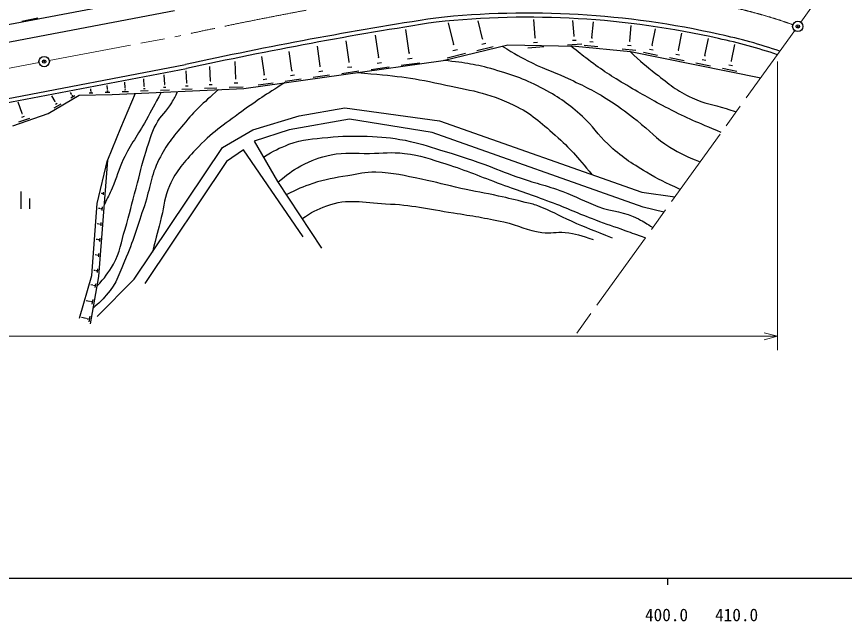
# Model space of a CAD drawing. Units: millimetres, scale not verified. Extents: x 40000 to 680000, y 20000 to 380000.
# Drawn here: x 373665 to 493624, y 198715 to 286305 of the extents above; entities that cross this region are included whole.
import ezdxf
from ezdxf.enums import TextEntityAlignment as Align

# ---------------------------------------------------------------- set-up
doc = ezdxf.new("R2010")
doc.units = ezdxf.units.MM
doc.header["$LTSCALE"] = 1000
doc.header["$PDMODE"] = 32
doc.header["$PDSIZE"] = 500
doc.linetypes.add('CHAIN', pattern=[18.5, 12, -1.5, 3.5, -1.5])
for name, color, linetype, lineweight in [('M-BGD', 7, 'Continuous', 25), ('M-BMK', 2, 'CHAIN', 13), ('M-BMK-SRVR', 3, 'Continuous', 25), ('M-STR-HTXT', 7, 'Continuous', 13), ('M-TTL-BAND', 7, 'Continuous', 25)]:
    doc.layers.add(name, color=color, linetype=linetype, lineweight=lineweight)
doc.layers.add('M-OTRS', color=6, linetype='Continuous')
doc.styles.add('ＭＳ ゴシック', font='')
doc.styles.get('ＭＳ ゴシック').set_extended_font_data('MS Gothic')

msp = doc.modelspace()

# ---------------------------------------------------------------- linework, layer by layer
at = {"layer": 'M-BGD'}
for p, q in [((363728, 283502), (396063, 289641)), ((364341, 281074), (396563, 287191)), ((376765, 286067), (374429, 285598)), ((441191, 283100), (440555, 285706)), ((448811, 283252), (448627, 285886)), ((454448, 283501), (454292, 285738)), ((457033, 283243), (457251, 285532)), ((430542, 281065), (430085, 284424)), ((437002, 282275), (436246, 285376)), ((462519, 282739), (462735, 285007)), ((465761, 282143), (466245, 284533)), ((426135, 280398), (425698, 283601)), ((441116, 283082), (441265, 283118)), ((448739, 283247), (448883, 283257)), ((454384, 283497), (454513, 283506)), ((456971, 283249), (457095, 283237)), ((469585, 281435), (470084, 283906)), ((473417, 280662), (473918, 283138)), ((417644, 279112), (417248, 282016)), ((421836, 279747), (421420, 282798)), ((435502, 279948), (444849, 282227)), ((436918, 282255), (437086, 282296)), ((440352, 281388), (442724, 281966)), ((441068, 282316), (441661, 282461)), ((444849, 282227), (454653, 282025)), ((447759, 281794), (450056, 281954)), ((448572, 282543), (449146, 282583)), ((453506, 282195), (455563, 282339)), ((454234, 282866), (454749, 282902)), ((454653, 282025), (462632, 281265)), ((455934, 282154), (457906, 281966)), ((456730, 282675), (457223, 282628)), ((462212, 282162), (462713, 282115)), ((462457, 282745), (462582, 282734)), ((465699, 282155), (465824, 282130)), ((477250, 279886), (477734, 282277)), ((413555, 278494), (413179, 281253)), ((430458, 281053), (430627, 281076)), ((436054, 280340), (438735, 280994)), ((436863, 281389), (437534, 281553)), ((461403, 281633), (463407, 281442)), ((462632, 281265), (481507, 277449)), ((464512, 281140), (466523, 280733)), ((465388, 281590), (465891, 281489)), ((469192, 280854), (469721, 280747)), ((469518, 281448), (469651, 281421)), ((405446, 277312), (405347, 279786)), ((406574, 275895), (435502, 279948)), ((409568, 277890), (409211, 280508)), ((421758, 279736), (421914, 279758)), ((425916, 279575), (426565, 279663)), ((426054, 280387), (426216, 280409)), ((429411, 279258), (432116, 279626)), ((430315, 280207), (430991, 280300)), ((468271, 280380), (470385, 279952)), ((472101, 279605), (474219, 279177)), ((473024, 280080), (473553, 279973)), ((473351, 280675), (473483, 280648)), ((477184, 279900), (477316, 279873)), ((365686, 273186), (398166, 279352)), ((365797, 272596), (398286, 278764)), ((398318, 276722), (398248, 278454)), ((401752, 277006), (401668, 279096)), ((413484, 278484), (413626, 278503)), ((417443, 278356), (418039, 278438)), ((417569, 279102), (417718, 279123)), ((420795, 278084), (423284, 278423)), ((421627, 278958), (422249, 279043)), ((425049, 278664), (427645, 279017)), ((475935, 278830), (478052, 278402)), ((476857, 279305), (477386, 279198)), ((392158, 276212), (392114, 277303)), ((395126, 276458), (395069, 277858)), ((405383, 277310), (405510, 277315)), ((409384, 277197), (409930, 277272)), ((409499, 277881), (409636, 277899)), ((412600, 276968), (414884, 277279)), ((413363, 277770), (413934, 277847)), ((416646, 277519), (419031, 277844)), ((386835, 275771), (386813, 276309)), ((389399, 275984), (389367, 276788)), ((389372, 275983), (389427, 275985)), ((392124, 276211), (392192, 276214)), ((394980, 276065), (395302, 276078)), ((395085, 276456), (395166, 276459)), ((398147, 276260), (398526, 276275)), ((398271, 276720), (398365, 276724)), ((400916, 275917), (402673, 275987)), ((401554, 276470), (401993, 276488)), ((401697, 277004), (401807, 277009)), ((404486, 276061), (406504, 276142)), ((405219, 276697), (405723, 276717)), ((408654, 276430), (410839, 276728)), ((378245, 272285), (382740, 274933)), ((379251, 273999), (378766, 274822)), ((381630, 275045), (381461, 275332)), ((381544, 274518), (382132, 274865)), ((381611, 275034), (381648, 275055)), ((381660, 274825), (381807, 274912)), ((382740, 274933), (387525, 275033)), ((384196, 275242), (384732, 275264)), ((384390, 275411), (384524, 275416)), ((384434, 275573), (384467, 275575)), ((384451, 275574), (384439, 275864)), ((386500, 275335), (387204, 275363)), ((386755, 275557), (386931, 275564)), ((386813, 275771), (386857, 275772)), ((387525, 275033), (406574, 275895)), ((390870, 275185), (388702, 270165)), ((388978, 275435), (389863, 275471)), ((389299, 275714), (389521, 275723)), ((391644, 275542), (392724, 275586)), ((392036, 275883), (392306, 275894)), ((394512, 275658), (395802, 275710)), ((397597, 275783), (399112, 275844)), ((374455, 272273), (373885, 273887)), ((379100, 273079), (380128, 273685)), ((379219, 273980), (379283, 274018)), ((379304, 273614), (379561, 273766)), ((414608, 271912), (421223, 273079)), ((421223, 273079), (434958, 271212)), ((373124, 270473), (378245, 272285)), ((374002, 271049), (375578, 271607)), ((374406, 272256), (374505, 272291)), ((374426, 271731), (374820, 271870)), ((407877, 269889), (414608, 271912)), ((421884, 271445), (413168, 269889)), ((433907, 269500), (421884, 271445)), ((434958, 271212), (464257, 260861)), ((388702, 270165), (386827, 265516)), ((403519, 267321), (407877, 269889)), ((413168, 269889), (408110, 268254)), ((464452, 258683), (433907, 269500)), ((408110, 268254), (411456, 262418)), ((390717, 248255), (403519, 267321)), ((406554, 267009), (404063, 265297)), ((415192, 254402), (406554, 267009)), ((385328, 259218), (386827, 265516)), ((386827, 265516), (385553, 248645)), ((404063, 265297), (392273, 247632)), ((411456, 262418), (417838, 252768)), ((374339, 258472), (374339, 260972)), ((385988, 260702), (385936, 260706)), ((385989, 260714), (385988, 260691)), ((386104, 260740), (386097, 260647)), ((386226, 260872), (386198, 260499)), ((464257, 260861), (469062, 260204)), ((375589, 258472), (375589, 259972)), ((384578, 248795), (385328, 259218)), ((385741, 258508), (385529, 258524)), ((385742, 258524), (385739, 258492)), ((385898, 258560), (385888, 258433)), ((386065, 258739), (386026, 258231)), ((467462, 257987), (464452, 258683)), ((385573, 256257), (385367, 256273)), ((385574, 256273), (385572, 256242)), ((385729, 256309), (385720, 256183)), ((385895, 256487), (385856, 255982)), ((385406, 254011), (385205, 254026)), ((385407, 254026), (385405, 253995)), ((385560, 254062), (385551, 253937)), ((385725, 254238), (385687, 253738)), ((385555, 251993), (385518, 251497)), ((385239, 251768), (385044, 251782)), ((385240, 251783), (385237, 251752)), ((385392, 251818), (385383, 251694)), ((385072, 249529), (384883, 249543)), ((385073, 249544), (385071, 249513)), ((385224, 249579), (385215, 249456)), ((385386, 249753), (385349, 249260)), ((382779, 242647), (384578, 248795)), ((385553, 248645), (384353, 241822)), ((384741, 247387), (384440, 247440)), ((384744, 247404), (384738, 247370)), ((384916, 247426), (384892, 247290)), ((385116, 247602), (385020, 247057)), ((385347, 242885), (390717, 248255)), ((384252, 245054), (383767, 245139)), ((384256, 245075), (384248, 245033)), ((384468, 245102), (384439, 244934)), ((384714, 245319), (384596, 244647)), ((383735, 242587), (383055, 242706)), ((383740, 242612), (383731, 242562)), ((383995, 242645), (383959, 242443)), ((384290, 242905), (384148, 242099))]:
    msp.add_line(p, q, dxfattribs=at)
for centre, radius, start, end in [((447764, 161059), 125750, 77.25289, 96.09891), ((522432, -287534), 580346, 98.72451, 102.36422), ((447764, 161059), 125150, 77.25083, 96.09263), ((522432, -287534), 579746, 98.72587, 102.36505), ((460485, 212342), 72333, 71.10491, 78.11455), ((460485, 212342), 72933, 70.96155, 78.11099)]:
    msp.add_arc(centre, radius, start, end, dxfattribs=at)
for points, knots in [([(444034, 282029), (446030, 280810), (446625, 280466), (448353, 279591), (450466, 278520), (451796, 278233), (453925, 277194), (456307, 276031), (457663, 275395), (459887, 273954), (461391, 272979), (462166, 272333), (463580, 271232), (465455, 269773), (466279, 268641), (468311, 267409), (469947, 266416), (470649, 266097), (472721, 265275)], [0, 0, 0, 0, 1, 1, 1, 2, 2, 2, 3, 3, 3, 4, 4, 4, 5, 5, 5, 6, 6, 6, 6]), ([(475782, 269516), (472099, 271061), (471040, 271481), (468116, 272982), (465717, 274213), (464406, 274968), (462090, 276351), (459848, 277690), (458602, 278472), (456517, 280045), (455515, 280801), (455167, 281060), (453994, 282038)], [0, 0, 0, 0, 1, 1, 1, 2, 2, 2, 3, 3, 3, 4, 4, 4, 4]), ([(462504, 281277), (464230, 279687), (464759, 279229), (466302, 278036), (468251, 276529), (469304, 275548), (471551, 274537), (473391, 273709), (474546, 273570), (476476, 272982), (477055, 272805), (477238, 272748), (477959, 272533)], [0, 0, 0, 0, 1, 1, 1, 2, 2, 2, 3, 3, 3, 4, 4, 4, 4]), ([(469840, 261282), (467511, 262317), (466789, 262672), (464944, 263762), (462629, 265130), (461355, 265989), (459372, 267805), (457791, 269253), (457263, 270426), (455657, 271847), (453662, 273612), (452438, 274530), (450085, 275780), (447412, 277201), (445788, 277799), (442874, 278621), (440084, 279408), (438963, 279555), (435575, 279965)], [0, 0, 0, 0, 1, 1, 1, 2, 2, 2, 3, 3, 3, 4, 4, 4, 5, 5, 5, 6, 6, 6, 6]), ([(423065, 278205), (428716, 277691), (430475, 277559), (435117, 276545), (439326, 275626), (441839, 275368), (445715, 273486), (448326, 272218), (449544, 271032), (451724, 269116), (454010, 267107), (454756, 266181), (457032, 263414)], [0, 0, 0, 0, 1, 1, 1, 2, 2, 2, 3, 3, 3, 4, 4, 4, 4]), ([(412570, 276735), (409558, 274856), (408693, 274296), (406328, 272561), (403598, 270559), (401940, 269534), (399635, 267054), (397909, 265198), (396880, 264106), (395823, 261802), (395053, 260124), (395095, 259015), (394637, 257227), (394134, 255265), (393980, 254648), (393367, 252201)], [0, 0, 0, 0, 1, 1, 1, 2, 2, 2, 3, 3, 3, 4, 4, 4, 5, 5, 5, 5]), ([(402934, 275730), (400461, 273544), (399633, 272852), (397856, 270697), (396314, 268828), (395373, 267786), (394298, 265614), (393081, 263157), (393051, 261522), (392180, 258921), (391200, 255994), (390753, 254311), (389554, 251466), (388611, 249229), (388279, 247780), (386673, 245960), (385982, 245175), (385684, 244833), (384753, 244095)], [0, 0, 0, 0, 1, 1, 1, 2, 2, 2, 3, 3, 3, 4, 4, 4, 5, 5, 5, 6, 6, 6, 6]), ([(385310, 247262), (386503, 248563), (386920, 249100), (387690, 250450), (388727, 252267), (388782, 253528), (389384, 255533), (390075, 257831), (390367, 259146), (390994, 261463), (391558, 263547), (391783, 264741), (392434, 266800), (392923, 268348), (393162, 269239), (393874, 270697), (394540, 272059), (395416, 272512), (396162, 273832), (396514, 274455), (396647, 274686), (396997, 275462)], [0, 0, 0, 0, 1, 1, 1, 2, 2, 2, 3, 3, 3, 4, 4, 4, 5, 5, 5, 6, 6, 6, 7, 7, 7, 7]), ([(394614, 275354), (393585, 273383), (393306, 272867), (392434, 271290), (391193, 269045), (390237, 267929), (389130, 265614), (388380, 264045), (388236, 263048), (387520, 261463), (387083, 260494), (386929, 260163), (386336, 259012)], [0, 0, 0, 0, 1, 1, 1, 2, 2, 2, 3, 3, 3, 4, 4, 4, 4]), ([(409443, 265930), (411009, 266919), (411624, 267239), (413141, 267807), (415225, 268588), (416537, 268585), (418753, 268797), (420968, 269009), (422223, 269043), (424447, 268962), (426617, 268883), (427845, 268796), (429977, 268385), (432012, 267992), (433111, 267584), (435094, 266982), (437561, 266232), (438938, 265788), (441366, 264918), (443249, 264244), (444268, 263771), (446153, 263103), (448738, 262187), (450272, 261926), (452838, 260957), (454851, 260196), (455902, 259578), (457913, 258811), (460152, 257957), (461658, 258123), (463773, 256995), (464606, 256551), (464951, 256380), (465840, 255741)], [0, 0, 0, 0, 1, 1, 1, 2, 2, 2, 3, 3, 3, 4, 4, 4, 5, 5, 5, 6, 6, 6, 7, 7, 7, 8, 8, 8, 9, 9, 9, 10, 10, 10, 11, 11, 11, 11]), ([(411531, 262305), (412947, 263493), (413470, 263904), (414874, 264670), (416469, 265541), (417452, 265935), (419234, 266292), (421371, 266721), (422631, 266460), (424810, 266495), (426789, 266527), (427912, 266725), (429879, 266495), (432273, 266215), (433557, 265685), (435860, 264974), (439044, 263992), (440736, 263170), (443869, 262034), (446636, 261031), (448210, 260533), (450966, 259500), (453562, 258527), (454960, 257839), (457555, 256864), (459209, 256243), (460150, 255935), (461813, 255343), (462976, 254930), (463340, 254800), (464790, 254286)], [0, 0, 0, 0, 1, 1, 1, 2, 2, 2, 3, 3, 3, 4, 4, 4, 5, 5, 5, 6, 6, 6, 7, 7, 7, 8, 8, 8, 9, 9, 9, 10, 10, 10, 10]), ([(460039, 254228), (457147, 255358), (456370, 255653), (454058, 256661), (452141, 257497), (451148, 258155), (449192, 258892), (448499, 259152), (448083, 259213), (447367, 259398), (445870, 259787), (445026, 259983), (443514, 260311), (441382, 260774), (440173, 260966), (438040, 261426), (435814, 261906), (434596, 262304), (432362, 262744), (429788, 263251), (428345, 263679), (425722, 263758), (424126, 263806), (423242, 263507), (421667, 263251), (419666, 262926), (418520, 262780), (416598, 262136), (415041, 261614), (414463, 261358), (412724, 260501)], [0, 0, 0, 0, 1, 1, 1, 2, 2, 2, 3, 3, 3, 4, 4, 4, 5, 5, 5, 6, 6, 6, 7, 7, 7, 8, 8, 8, 9, 9, 9, 10, 10, 10, 10]), ([(415020, 257029), (416445, 258033), (417142, 258333), (418625, 258892), (421740, 260065), (423816, 259331), (427141, 259196), (431014, 259038), (433146, 258477), (436975, 257878), (439838, 257430), (441443, 257173), (444275, 256560), (446462, 256086), (447581, 255336), (449800, 255039), (451095, 254866), (451845, 255170), (453145, 255039), (454770, 254875), (455405, 254626), (457201, 254025)], [0, 0, 0, 0, 1, 1, 1, 2, 2, 2, 3, 3, 3, 4, 4, 4, 5, 5, 5, 6, 6, 6, 7, 7, 7, 7])]:
    msp.add_open_spline(points, degree=3, knots=knots, dxfattribs=at)
at = {"layer": 'M-BMK'}
for p, q in [((521733, 333186), (487306, 285484)), ((378402, 279926), (397314, 283517)), ((486428, 284267), (454183, 239589)), ((280157, 261275), (376928, 279646))]:
    msp.add_line(p, q, dxfattribs=at)
for centre, radius, start, end in [((522432, -287534), 584596, 98.71503, 102.35834), ((460485, 212342), 77183, 70.56932, 77.53047)]:
    msp.add_arc(centre, radius, start, end, dxfattribs=at)
at = {"layer": 'M-BMK-SRVR'}
for centre in [(486867, 284876), (377665, 279786)]:
    msp.add_circle(centre, 750, dxfattribs=at)
for p in [(486867, 284876), (377665, 279786)]:
    msp.add_point(p, dxfattribs=at)
at = {"layer": 'M-OTRS'}
msp.add_point((486867, 284876), dxfattribs=at)
at = {"layer": 'M-STR-HTXT'}
for p, q in [((483909, 279777), (483909, 238000)), ((89481, 240000), (483909, 240000)), ((483909, 240000), (481977, 240518)), ((481977, 239482), (483909, 240000))]:
    msp.add_line(p, q, dxfattribs=at)
at = {"layer": 'M-TTL-BAND'}
for p, q in [((40000, 205000), (579000, 205000)), ((468000, 205000), (468000, 204000))]:
    msp.add_line(p, q, dxfattribs=at)

# ---------------------------------------------------------------- texts
at = {"layer": 'M-TTL-BAND', "style": 'ＭＳ ゴシック'}
for s, p in [('400.0', (467844, 198195)), ('410.0', (478000, 198195))]:
    msp.add_text(s, height=1833, dxfattribs=at).set_placement(p, align=Align.BOTTOM_CENTER)

doc.saveas('drawing.dxf')
